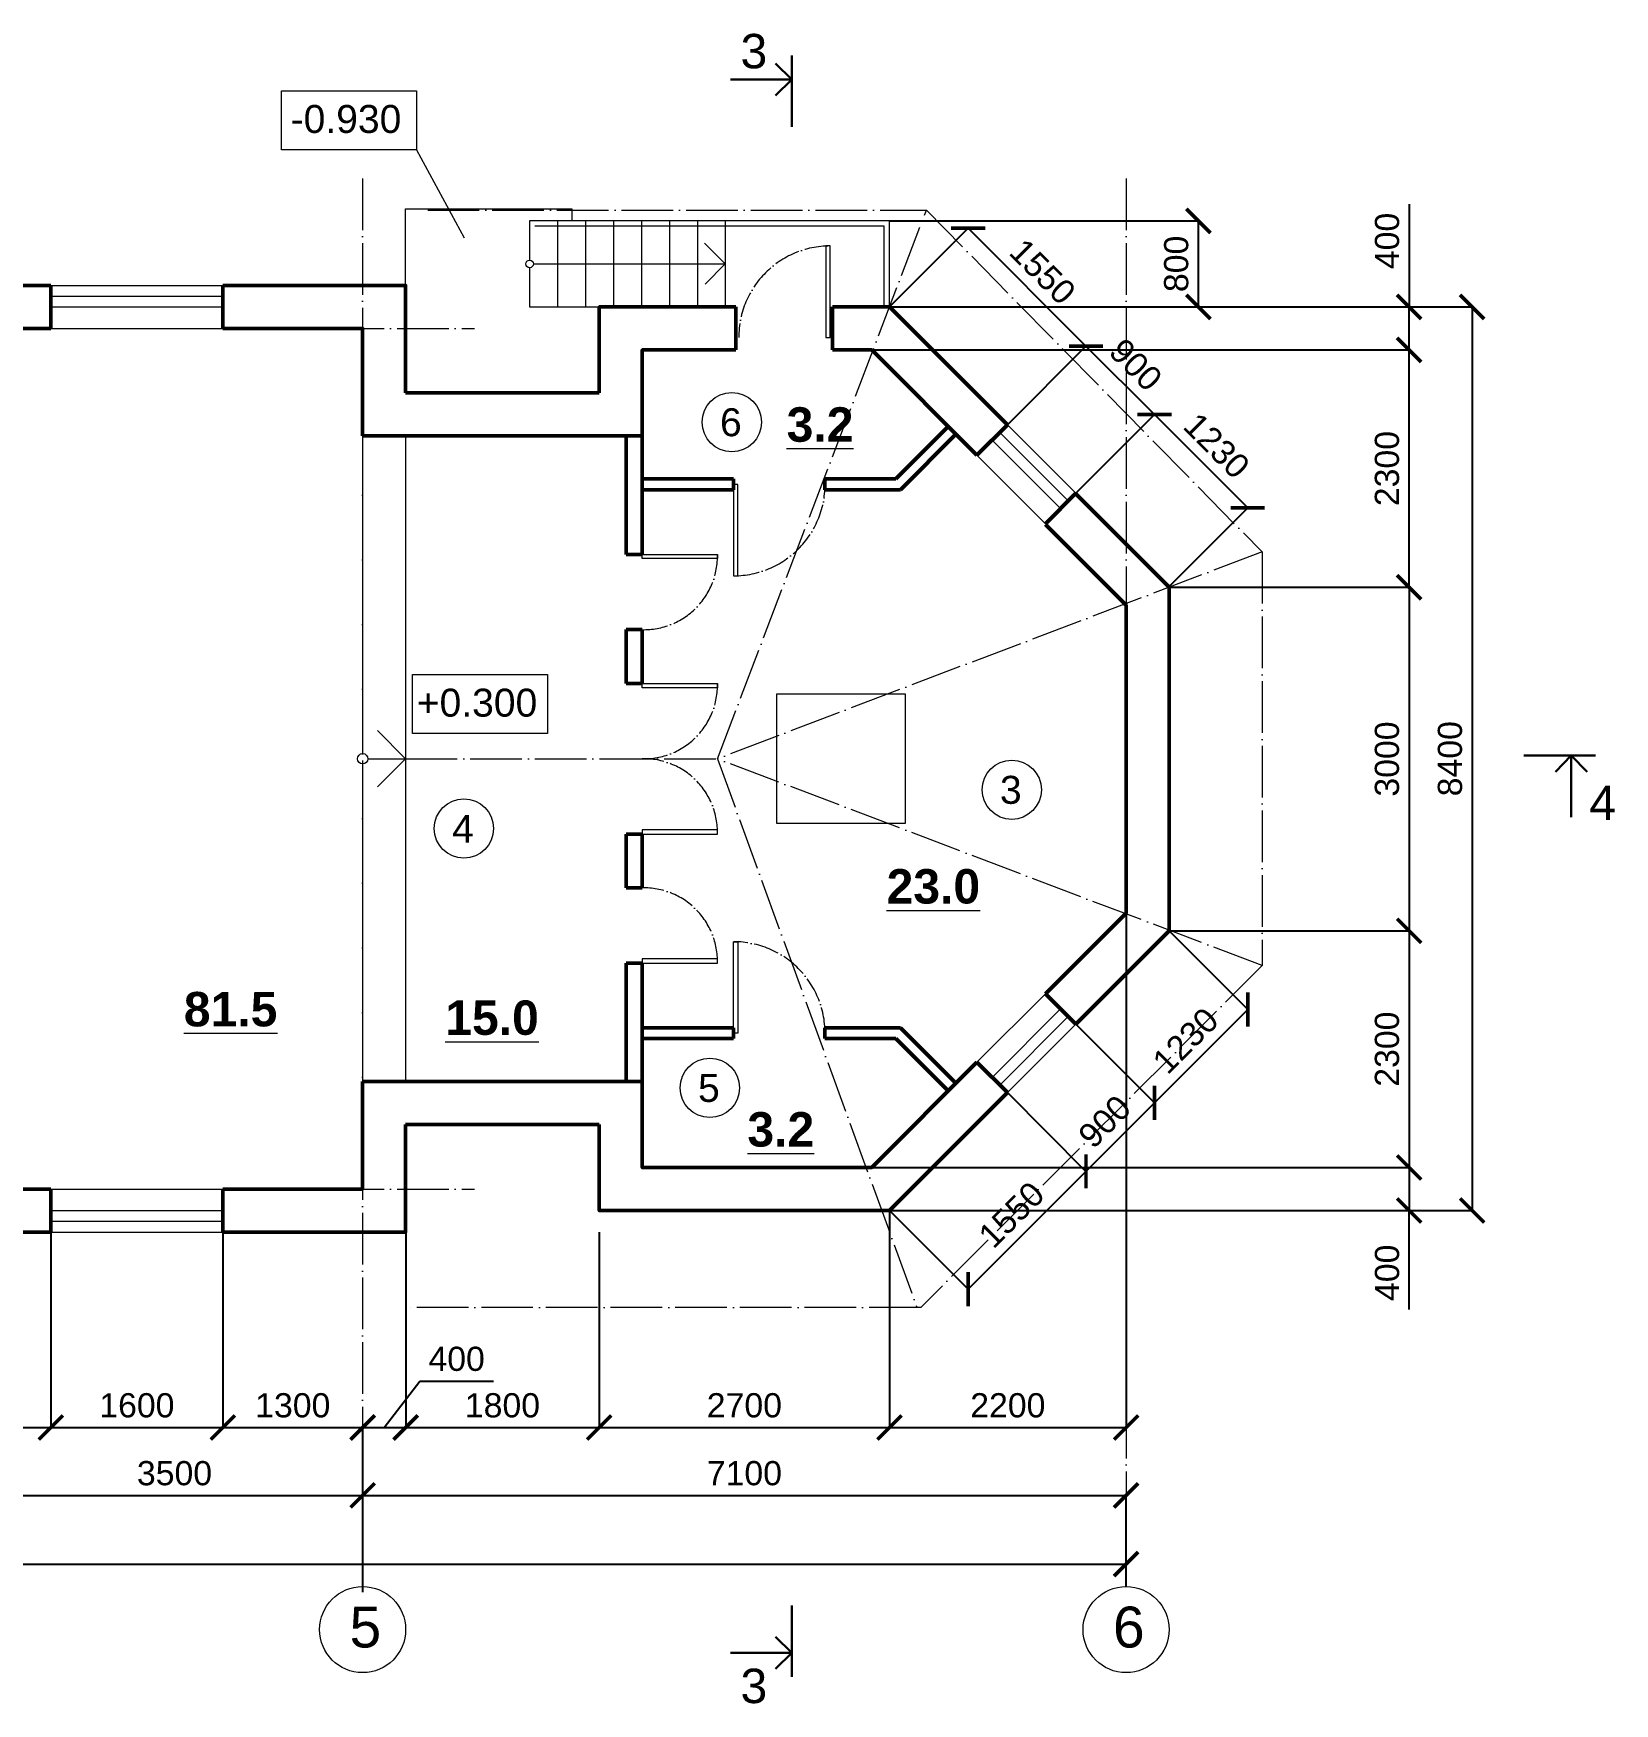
# Model space of a CAD drawing. Header units: millimetres. Extents: x 159 to 5807, y 71 to 6378.
# Drawn here: x 2082 to 3553, y 71 to 1624 of the extents above; entities that cross this region are included whole.
import ezdxf

# ---------------------------------------------------------------- set-up
doc = ezdxf.new("R2010")
doc.units = ezdxf.units.MM
doc.linetypes.add('ACAD_ISO04W100', pattern=[30, 24, -3, 0, -3])
for name, color, linetype, lineweight in [('dim', 4, 'Continuous', 13), ('floor', 167, 'Continuous', 13), ('wall', 5, 'Continuous', 50), ('windows', 132, 'Continuous', 13)]:
    doc.layers.add(name, color=color, linetype=linetype, lineweight=lineweight)
doc.styles.add('dim_st2', font='arial.ttf')
doc.dimstyles.new('dims_100', dxfattribs={"dimscale": 9, "dimtxt": 2.5, "dimasz": 2.5, "dimexe": 0, "dimexo": 0, "dimgap": 1, "dimtad": 1, "dimlfac": 10, "dimrnd": 5, "dimtxsty": 'dim_st2', "dimblk": '1q', "dimcen": 2.5, "dimadec": 0, "dimazin": 0, "dimtfac": 1, "dimtmove": 1, "dimatfit": 2, "dimldrblk": '1q', "dimfxl": 1, "dimarcsym": 0})

# ---------------------------------------------------------------- blocks, each defined once
blk = doc.blocks.new('1q')
at = {"color": 0, "linetype": 'ByBlock', "const_width": 0.15}
blk.add_lwpolyline([(-0.5, -0.5), (0.5, 0.5)], dxfattribs=at)
blk = doc.blocks.new('*D64')
at = {"layer": 'Defpoints', "color": 0, "transparency": 16777216}
for p in [(1748.2, 509.7), (2098.2, 509.7), (2098.2, 328)]:
    blk.add_point(p, dxfattribs=at)
at = {"layer": 'dim', "color": 0, "lineweight": -2, "transparency": 16777216}
for p, q in [((1748.2, 509.7), (1748.2, 328)), ((2098.2, 509.7), (2098.2, 328)), ((1748.2, 328), (2098.2, 328))]:
    blk.add_line(p, q, dxfattribs=at)
at = {"layer": 'dim', "color": 0, "lineweight": -2, "transparency": 16777216, "xscale": 22.5, "yscale": 22.5, "zscale": 22.5, "rotation": 180}
blk.add_blockref('1q', (1748.2, 328), dxfattribs=at)
at = {"layer": 'dim', "color": 0, "lineweight": -2, "transparency": 16777216, "xscale": 22.5, "yscale": 22.5, "zscale": 22.5}
blk.add_blockref('1q', (2098.2, 328), dxfattribs=at)
at = {"layer": 'dim', "color": 0, "transparency": 16777216, "insert": (1923.2, 348.5), "char_height": 22.5, "attachment_point": 5, "style": 'dim_st2'}
blk.add_mtext('3500', dxfattribs=at)
blk = doc.blocks.new('*D65')
at = {"layer": 'Defpoints', "color": 0, "transparency": 16777216}
for p in [(2098.2, 509.7), (2258.2, 509.7), (2258.2, 328)]:
    blk.add_point(p, dxfattribs=at)
at = {"layer": 'dim', "color": 0, "lineweight": -2, "transparency": 16777216}
for p, q in [((2098.2, 509.7), (2098.2, 328)), ((2258.2, 509.7), (2258.2, 328)), ((2098.2, 328), (2258.2, 328))]:
    blk.add_line(p, q, dxfattribs=at)
at = {"layer": 'dim', "color": 0, "lineweight": -2, "transparency": 16777216, "xscale": 22.5, "yscale": 22.5, "zscale": 22.5, "rotation": 180}
blk.add_blockref('1q', (2098.2, 328), dxfattribs=at)
at = {"layer": 'dim', "color": 0, "lineweight": -2, "transparency": 16777216, "xscale": 22.5, "yscale": 22.5, "zscale": 22.5}
blk.add_blockref('1q', (2258.2, 328), dxfattribs=at)
at = {"layer": 'dim', "color": 0, "transparency": 16777216, "insert": (2178.2, 348.5), "char_height": 22.5, "attachment_point": 5, "style": 'dim_st2'}
blk.add_mtext('1600', dxfattribs=at)
blk = doc.blocks.new('*D66')
at = {"layer": 'Defpoints', "color": 0, "transparency": 16777216}
for p in [(2258.2, 509.7), (2388.2, 328), (2388.2, 174.8)]:
    blk.add_point(p, dxfattribs=at)
at = {"layer": 'dim', "color": 0, "lineweight": -2, "transparency": 16777216}
for p, q in [((2258.2, 509.7), (2258.2, 328)), ((2258.2, 328), (2388.2, 328)), ((2388.2, 174.8), (2388.2, 328))]:
    blk.add_line(p, q, dxfattribs=at)
at = {"layer": 'dim', "color": 0, "lineweight": -2, "transparency": 16777216, "xscale": 22.5, "yscale": 22.5, "zscale": 22.5, "rotation": 180}
blk.add_blockref('1q', (2258.2, 328), dxfattribs=at)
at = {"layer": 'dim', "color": 0, "lineweight": -2, "transparency": 16777216, "xscale": 22.5, "yscale": 22.5, "zscale": 22.5}
blk.add_blockref('1q', (2388.2, 328), dxfattribs=at)
at = {"layer": 'dim', "color": 0, "transparency": 16777216, "insert": (2323.2, 348.5), "char_height": 22.5, "attachment_point": 5, "style": 'dim_st2'}
blk.add_mtext('1300', dxfattribs=at)
blk = doc.blocks.new('*D75')
at = {"layer": 'Defpoints', "color": 0, "transparency": 16777216}
for p in [(2428.2, 509.7), (2428.2, 328), (2388.2, 174.8)]:
    blk.add_point(p, dxfattribs=at)
at = {"layer": 'dim', "color": 0, "lineweight": -2, "transparency": 16777216}
for p, q in [((2428.2, 509.7), (2428.2, 328)), ((2408.2, 328), (2441.3, 371.2)), ((2441.3, 371.2), (2509.9, 371.2)), ((2388.2, 174.8), (2388.2, 328)), ((2388.2, 328), (2428.2, 328))]:
    blk.add_line(p, q, dxfattribs=at)
at = {"layer": 'dim', "color": 0, "lineweight": -2, "transparency": 16777216, "xscale": 22.5, "yscale": 22.5, "zscale": 22.5, "rotation": 180}
blk.add_blockref('1q', (2388.2, 328), dxfattribs=at)
at = {"layer": 'dim', "color": 0, "lineweight": -2, "transparency": 16777216, "xscale": 22.5, "yscale": 22.5, "zscale": 22.5}
blk.add_blockref('1q', (2428.2, 328), dxfattribs=at)
at = {"layer": 'dim', "color": 0, "transparency": 16777216, "insert": (2475.6, 391.7), "char_height": 22.5, "attachment_point": 5, "style": 'dim_st2'}
blk.add_mtext('400', dxfattribs=at)
blk = doc.blocks.new('*D76')
at = {"layer": 'Defpoints', "color": 0, "transparency": 16777216}
for p in [(2428.2, 509.7), (2608.2, 509.7), (2608.2, 328)]:
    blk.add_point(p, dxfattribs=at)
at = {"layer": 'dim', "color": 0, "lineweight": -2, "transparency": 16777216}
for p, q in [((2428.2, 509.7), (2428.2, 328)), ((2608.2, 509.7), (2608.2, 328)), ((2428.2, 328), (2608.2, 328))]:
    blk.add_line(p, q, dxfattribs=at)
at = {"layer": 'dim', "color": 0, "lineweight": -2, "transparency": 16777216, "xscale": 22.5, "yscale": 22.5, "zscale": 22.5, "rotation": 180}
blk.add_blockref('1q', (2428.2, 328), dxfattribs=at)
at = {"layer": 'dim', "color": 0, "lineweight": -2, "transparency": 16777216, "xscale": 22.5, "yscale": 22.5, "zscale": 22.5}
blk.add_blockref('1q', (2608.2, 328), dxfattribs=at)
at = {"layer": 'dim', "color": 0, "transparency": 16777216, "insert": (2518.2, 348.5), "char_height": 22.5, "attachment_point": 5, "style": 'dim_st2'}
blk.add_mtext('1800', dxfattribs=at)
blk = doc.blocks.new('*D48')
at = {"layer": 'Defpoints', "color": 0, "transparency": 16777216}
for p in [(2608.2, 509.7), (2878.2, 509.7), (2878.2, 328)]:
    blk.add_point(p, dxfattribs=at)
at = {"layer": 'dim', "color": 0, "lineweight": -2, "transparency": 16777216}
for p, q in [((2608.2, 509.7), (2608.2, 328)), ((2878.2, 509.7), (2878.2, 328)), ((2608.2, 328), (2878.2, 328))]:
    blk.add_line(p, q, dxfattribs=at)
at = {"layer": 'dim', "color": 0, "lineweight": -2, "transparency": 16777216, "xscale": 22.5, "yscale": 22.5, "zscale": 22.5, "rotation": 180}
blk.add_blockref('1q', (2608.2, 328), dxfattribs=at)
at = {"layer": 'dim', "color": 0, "lineweight": -2, "transparency": 16777216, "xscale": 22.5, "yscale": 22.5, "zscale": 22.5}
blk.add_blockref('1q', (2878.2, 328), dxfattribs=at)
at = {"layer": 'dim', "color": 0, "transparency": 16777216, "insert": (2743.2, 348.5), "char_height": 22.5, "attachment_point": 5, "style": 'dim_st2'}
blk.add_mtext('2700', dxfattribs=at)
blk = doc.blocks.new('*D49')
at = {"layer": 'Defpoints', "color": 0, "transparency": 16777216}
for p in [(3098.2, 829.7), (2878.2, 529.7), (3098.2, 328)]:
    blk.add_point(p, dxfattribs=at)
at = {"layer": 'dim', "color": 0, "lineweight": -2, "transparency": 16777216}
for p, q in [((3098.2, 829.7), (3098.2, 328)), ((2878.2, 529.7), (2878.2, 328)), ((2878.2, 328), (3098.2, 328))]:
    blk.add_line(p, q, dxfattribs=at)
at = {"layer": 'dim', "color": 0, "lineweight": -2, "transparency": 16777216, "xscale": 22.5, "yscale": 22.5, "zscale": 22.5, "rotation": 180}
blk.add_blockref('1q', (2878.2, 328), dxfattribs=at)
at = {"layer": 'dim', "color": 0, "lineweight": -2, "transparency": 16777216, "xscale": 22.5, "yscale": 22.5, "zscale": 22.5}
blk.add_blockref('1q', (3098.2, 328), dxfattribs=at)
at = {"layer": 'dim', "color": 0, "transparency": 16777216, "insert": (2988.2, 348.5), "char_height": 22.5, "attachment_point": 5, "style": 'dim_st2'}
blk.add_mtext('2200', dxfattribs=at)
blk = doc.blocks.new('*D50')
at = {"layer": 'Defpoints', "color": 0, "transparency": 16777216}
for p in [(2861.6, 1329.7), (3361.4, 1329.7), (3138.2, 1109.1)]:
    blk.add_point(p, dxfattribs=at)
at = {"layer": 'dim', "color": 0, "lineweight": -2, "transparency": 16777216}
for p, q in [((2861.6, 1329.7), (3361.4, 1329.7)), ((3361.4, 1109.1), (3361.4, 1329.7)), ((3138.2, 1109.1), (3361.4, 1109.1))]:
    blk.add_line(p, q, dxfattribs=at)
at = {"layer": 'dim', "color": 0, "lineweight": -2, "transparency": 16777216, "xscale": 22.5, "yscale": 22.5, "zscale": 22.5}
for p, rotation in [((3361.4, 1329.7), 90), ((3361.4, 1109.1), 270)]:
    blk.add_blockref('1q', p, dxfattribs=dict(at, rotation=rotation))
at = {"layer": 'dim', "color": 0, "transparency": 16777216, "insert": (3340.9, 1219.4), "char_height": 22.5, "attachment_point": 5, "rotation": 90, "style": 'dim_st2'}
blk.add_mtext('2300', dxfattribs=at)
blk = doc.blocks.new('*D51')
at = {"layer": 'Defpoints', "color": 0, "transparency": 16777216}
for p in [(3098.2, 1369.7), (2878.2, 529.7), (3420, 529.7)]:
    blk.add_point(p, dxfattribs=at)
at = {"layer": 'dim', "color": 0, "lineweight": -2, "transparency": 16777216}
for p, q in [((3098.2, 1369.7), (3420, 1369.7)), ((3420, 1369.7), (3420, 529.7)), ((2878.2, 529.7), (3420, 529.7))]:
    blk.add_line(p, q, dxfattribs=at)
at = {"layer": 'dim', "color": 0, "lineweight": -2, "transparency": 16777216, "xscale": 22.5, "yscale": 22.5, "zscale": 22.5}
for p, rotation in [((3420, 1369.7), 90), ((3420, 529.7), 270)]:
    blk.add_blockref('1q', p, dxfattribs=dict(at, rotation=rotation))
at = {"layer": 'dim', "color": 0, "transparency": 16777216, "insert": (3399.5, 949.7), "char_height": 22.5, "attachment_point": 5, "rotation": 90, "style": 'dim_st2'}
blk.add_mtext('8400', dxfattribs=at)
blk = doc.blocks.new('*D81')
at = {"layer": 'Defpoints', "color": 0, "transparency": 16777216}
for p in [(3098.2, 201.1), (808.2, 180.1), (3098.2, 180.1)]:
    blk.add_point(p, dxfattribs=at)
at = {"layer": 'dim', "color": 0, "lineweight": -2, "transparency": 16777216}
for p, q in [((808.2, 180.1), (808.2, 201.1)), ((808.2, 201.1), (3098.2, 201.1)), ((3098.2, 180.1), (3098.2, 201.1))]:
    blk.add_line(p, q, dxfattribs=at)
at = {"layer": 'dim', "color": 0, "lineweight": -2, "transparency": 16777216, "xscale": 22.5, "yscale": 22.5, "zscale": 22.5, "rotation": 180}
blk.add_blockref('1q', (808.2, 201.1), dxfattribs=at)
at = {"layer": 'dim', "color": 0, "lineweight": -2, "transparency": 16777216, "xscale": 22.5, "yscale": 22.5, "zscale": 22.5}
blk.add_blockref('1q', (3098.2, 201.1), dxfattribs=at)
at = {"layer": 'dim', "color": 0, "transparency": 16777216, "insert": (1953.2, 221.6), "char_height": 22.5, "attachment_point": 5, "style": 'dim_st2'}
blk.add_mtext('22900', dxfattribs=at)
blk = doc.blocks.new('*D56')
at = {"layer": 'Defpoints', "color": 0, "transparency": 16777216}
for p in [(2388.2, 264.9), (2038.2, 201.1), (2388.2, 201.1)]:
    blk.add_point(p, dxfattribs=at)
at = {"layer": 'dim', "color": 0, "lineweight": -2, "transparency": 16777216}
for p, q in [((2038.2, 201.1), (2038.2, 264.9)), ((2038.2, 264.9), (2388.2, 264.9)), ((2388.2, 201.1), (2388.2, 264.9))]:
    blk.add_line(p, q, dxfattribs=at)
at = {"layer": 'dim', "color": 0, "lineweight": -2, "transparency": 16777216, "xscale": 22.5, "yscale": 22.5, "zscale": 22.5, "rotation": 180}
blk.add_blockref('1q', (2038.2, 264.9), dxfattribs=at)
at = {"layer": 'dim', "color": 0, "lineweight": -2, "transparency": 16777216, "xscale": 22.5, "yscale": 22.5, "zscale": 22.5}
blk.add_blockref('1q', (2388.2, 264.9), dxfattribs=at)
at = {"layer": 'dim', "color": 0, "transparency": 16777216, "insert": (2213.2, 285.4), "char_height": 22.5, "attachment_point": 5, "style": 'dim_st2'}
blk.add_mtext('3500', dxfattribs=at)
blk = doc.blocks.new('*D57')
at = {"layer": 'Defpoints', "color": 0, "transparency": 16777216}
for p in [(3098.2, 264.9), (2388.2, 201.1), (3098.2, 180.1)]:
    blk.add_point(p, dxfattribs=at)
at = {"layer": 'dim', "color": 0, "lineweight": -2, "transparency": 16777216}
for p, q in [((2388.2, 201.1), (2388.2, 264.9)), ((2388.2, 264.9), (3098.2, 264.9)), ((3098.2, 180.1), (3098.2, 264.9))]:
    blk.add_line(p, q, dxfattribs=at)
at = {"layer": 'dim', "color": 0, "lineweight": -2, "transparency": 16777216, "xscale": 22.5, "yscale": 22.5, "zscale": 22.5, "rotation": 180}
blk.add_blockref('1q', (2388.2, 264.9), dxfattribs=at)
at = {"layer": 'dim', "color": 0, "lineweight": -2, "transparency": 16777216, "xscale": 22.5, "yscale": 22.5, "zscale": 22.5}
blk.add_blockref('1q', (3098.2, 264.9), dxfattribs=at)
at = {"layer": 'dim', "color": 0, "transparency": 16777216, "insert": (2743.2, 285.4), "char_height": 22.5, "attachment_point": 5, "style": 'dim_st2'}
blk.add_mtext('7100', dxfattribs=at)
blk = doc.blocks.new('*D69')
at = {"layer": 'Defpoints', "color": 0, "transparency": 16777216}
for p in [(3138.2, 1109.1), (3138.2, 789.7), (3361.4, 789.7)]:
    blk.add_point(p, dxfattribs=at)
at = {"layer": 'dim', "color": 0, "lineweight": -2, "transparency": 16777216}
for p, q in [((3138.2, 1109.1), (3361.4, 1109.1)), ((3361.4, 1109.1), (3361.4, 789.7)), ((3138.2, 789.7), (3361.4, 789.7))]:
    blk.add_line(p, q, dxfattribs=at)
at = {"layer": 'dim', "color": 0, "lineweight": -2, "transparency": 16777216, "xscale": 22.5, "yscale": 22.5, "zscale": 22.5}
for p, rotation in [((3361.4, 1109.1), 90), ((3361.4, 789.7), 270)]:
    blk.add_blockref('1q', p, dxfattribs=dict(at, rotation=rotation))
at = {"layer": 'dim', "color": 0, "transparency": 16777216, "insert": (3340.9, 949.4), "char_height": 22.5, "attachment_point": 5, "rotation": 90, "style": 'dim_st2'}
blk.add_mtext('3000', dxfattribs=at)
blk = doc.blocks.new('*D70')
at = {"layer": 'Defpoints', "color": 0, "transparency": 16777216}
for p in [(3138.2, 789.7), (2861.6, 569.7), (3361.4, 569.7)]:
    blk.add_point(p, dxfattribs=at)
at = {"layer": 'dim', "color": 0, "lineweight": -2, "transparency": 16777216}
for p, q in [((3138.2, 789.7), (3361.4, 789.7)), ((3361.4, 789.7), (3361.4, 569.7)), ((2861.6, 569.7), (3361.4, 569.7))]:
    blk.add_line(p, q, dxfattribs=at)
at = {"layer": 'dim', "color": 0, "lineweight": -2, "transparency": 16777216, "xscale": 22.5, "yscale": 22.5, "zscale": 22.5}
for p, rotation in [((3361.4, 789.7), 90), ((3361.4, 569.7), 270)]:
    blk.add_blockref('1q', p, dxfattribs=dict(at, rotation=rotation))
at = {"layer": 'dim', "color": 0, "transparency": 16777216, "insert": (3340.9, 679.7), "char_height": 22.5, "attachment_point": 5, "rotation": 90, "style": 'dim_st2'}
blk.add_mtext('2300', dxfattribs=at)
blk = doc.blocks.new('*D71')
at = {"layer": 'Defpoints', "color": 0, "transparency": 16777216}
for p in [(2987.8, 639.3), (3060.9, 566.1), (2878.2, 529.7)]:
    blk.add_point(p, dxfattribs=at)
at = {"layer": 'dim', "color": 0, "lineweight": -2, "transparency": 16777216}
for p, q in [((2987.8, 639.3), (3060.9, 566.1)), ((2951.3, 456.5), (3060.9, 566.1)), ((2878.2, 529.7), (2951.3, 456.5))]:
    blk.add_line(p, q, dxfattribs=at)
at = {"layer": 'dim', "color": 0, "lineweight": -2, "transparency": 16777216, "xscale": 22.5, "yscale": 22.5, "zscale": 22.5}
for p, rotation in [((3060.9, 566.1), 44.99999999998099), ((2951.3, 456.5), 224.999999999981)]:
    blk.add_blockref('1q', p, dxfattribs=dict(at, rotation=rotation))
at = {"layer": 'dim', "color": 0, "transparency": 16777216, "insert": (2991.6, 525.8), "char_height": 22.5, "attachment_point": 5, "rotation": 45, "style": 'dim_st2'}
blk.add_mtext('1550', dxfattribs=at)
blk = doc.blocks.new('*D72')
at = {"layer": 'Defpoints', "color": 0, "transparency": 16777216}
for p in [(3051.4, 702.9), (2987.8, 639.3), (3124.6, 629.8)]:
    blk.add_point(p, dxfattribs=at)
at = {"layer": 'dim', "color": 0, "lineweight": -2, "transparency": 16777216}
for p, q in [((3051.4, 702.9), (3124.6, 629.8)), ((2987.8, 639.3), (3060.9, 566.1)), ((3060.9, 566.1), (3124.6, 629.8))]:
    blk.add_line(p, q, dxfattribs=at)
at = {"layer": 'dim', "color": 0, "lineweight": -2, "transparency": 16777216, "xscale": 22.5, "yscale": 22.5, "zscale": 22.5}
for p, rotation in [((3124.6, 629.8), 44.99999999970492), ((3060.9, 566.1), 224.9999999997049)]:
    blk.add_blockref('1q', p, dxfattribs=dict(at, rotation=rotation))
at = {"layer": 'dim', "color": 0, "transparency": 16777216, "insert": (3078.3, 612.4), "char_height": 22.5, "attachment_point": 5, "rotation": 45, "style": 'dim_st2'}
blk.add_mtext('900', dxfattribs=at)
blk = doc.blocks.new('*D73')
at = {"layer": 'Defpoints', "color": 0, "transparency": 16777216}
for p in [(3138.2, 789.7), (3211.3, 716.5), (3051.4, 702.9)]:
    blk.add_point(p, dxfattribs=at)
at = {"layer": 'dim', "color": 0, "lineweight": -2, "transparency": 16777216}
for p, q in [((3138.2, 789.7), (3211.3, 716.5)), ((3124.6, 629.8), (3211.3, 716.5)), ((3051.4, 702.9), (3124.6, 629.8))]:
    blk.add_line(p, q, dxfattribs=at)
at = {"layer": 'dim', "color": 0, "lineweight": -2, "transparency": 16777216, "xscale": 22.5, "yscale": 22.5, "zscale": 22.5}
for p, rotation in [((3211.3, 716.5), 44.99999999970492), ((3124.6, 629.8), 224.9999999997049)]:
    blk.add_blockref('1q', p, dxfattribs=dict(at, rotation=rotation))
at = {"layer": 'dim', "color": 0, "transparency": 16777216, "insert": (3153.5, 687.6), "char_height": 22.5, "attachment_point": 5, "rotation": 45, "style": 'dim_st2'}
blk.add_mtext('1230', dxfattribs=at)
blk = doc.blocks.new('*D45')
at = {"layer": 'Defpoints', "color": 0, "transparency": 16777216}
for p in [(2878.2, 1369.7), (3060.9, 1333.2), (2987.8, 1260.1)]:
    blk.add_point(p, dxfattribs=at)
at = {"layer": 'dim', "color": 0, "lineweight": -2, "transparency": 16777216}
for p, q in [((2878.2, 1369.7), (2951.3, 1442.8)), ((2951.3, 1442.8), (3060.9, 1333.2)), ((2987.8, 1260.1), (3060.9, 1333.2))]:
    blk.add_line(p, q, dxfattribs=at)
at = {"layer": 'dim', "color": 0, "lineweight": -2, "transparency": 16777216, "xscale": 22.5, "yscale": 22.5, "zscale": 22.5}
for p, rotation in [((2951.3, 1442.8), 135.0000000000114), ((3060.9, 1333.2), 315.0000000000114)]:
    blk.add_blockref('1q', p, dxfattribs=dict(at, rotation=rotation))
at = {"layer": 'dim', "color": 0, "transparency": 16777216, "insert": (3020.6, 1402.5), "char_height": 22.5, "attachment_point": 5, "rotation": 315, "style": 'dim_st2'}
blk.add_mtext('1550', dxfattribs=at)
blk = doc.blocks.new('*D46')
at = {"layer": 'Defpoints', "color": 0, "transparency": 16777216}
for p in [(2987.8, 1260.1), (3124.6, 1269.6), (3051.4, 1196.4)]:
    blk.add_point(p, dxfattribs=at)
at = {"layer": 'dim', "color": 0, "lineweight": -2, "transparency": 16777216}
for p, q in [((2987.8, 1260.1), (3060.9, 1333.2)), ((3060.9, 1333.2), (3124.6, 1269.6)), ((3051.4, 1196.4), (3124.6, 1269.6))]:
    blk.add_line(p, q, dxfattribs=at)
at = {"layer": 'dim', "color": 0, "lineweight": -2, "transparency": 16777216, "xscale": 22.5, "yscale": 22.5, "zscale": 22.5}
for p, rotation in [((3060.9, 1333.2), 135.0000000000003), ((3124.6, 1269.6), 315.0000000000003)]:
    blk.add_blockref('1q', p, dxfattribs=dict(at, rotation=rotation))
at = {"layer": 'dim', "color": 0, "transparency": 16777216, "insert": (3107.2, 1315.9), "char_height": 22.5, "attachment_point": 5, "rotation": 315, "style": 'dim_st2'}
blk.add_mtext('900', dxfattribs=at)
blk = doc.blocks.new('*D47')
at = {"layer": 'Defpoints', "color": 0, "transparency": 16777216}
for p in [(3051.4, 1196.4), (3211.3, 1182.8), (3138.2, 1109.7)]:
    blk.add_point(p, dxfattribs=at)
at = {"layer": 'dim', "color": 0, "lineweight": -2, "transparency": 16777216}
for p, q in [((3051.4, 1196.4), (3124.6, 1269.6)), ((3124.6, 1269.6), (3211.3, 1182.8)), ((3138.2, 1109.7), (3211.3, 1182.8))]:
    blk.add_line(p, q, dxfattribs=at)
at = {"layer": 'dim', "color": 0, "lineweight": -2, "transparency": 16777216, "xscale": 22.5, "yscale": 22.5, "zscale": 22.5}
for p, rotation in [((3124.6, 1269.6), 135.0000000000003), ((3211.3, 1182.8), 315.0000000000003)]:
    blk.add_blockref('1q', p, dxfattribs=dict(at, rotation=rotation))
at = {"layer": 'dim', "color": 0, "transparency": 16777216, "insert": (3182.4, 1240.7), "char_height": 22.5, "attachment_point": 5, "rotation": 315, "style": 'dim_st2'}
blk.add_mtext('1230', dxfattribs=at)
blk = doc.blocks.new('*D74')
at = {"layer": 'Defpoints', "color": 0, "transparency": 16777216}
for p in [(2878.2, 1449.7), (3165.4, 1449.7), (2851.7, 1369.7)]:
    blk.add_point(p, dxfattribs=at)
at = {"layer": 'dim', "color": 0, "lineweight": -2, "transparency": 16777216}
for p, q in [((2878.2, 1449.7), (3165.4, 1449.7)), ((3165.4, 1369.7), (3165.4, 1449.7)), ((2851.7, 1369.7), (3165.4, 1369.7))]:
    blk.add_line(p, q, dxfattribs=at)
at = {"layer": 'dim', "color": 0, "lineweight": -2, "transparency": 16777216, "xscale": 22.5, "yscale": 22.5, "zscale": 22.5}
for p, rotation in [((3165.4, 1449.7), 90), ((3165.4, 1369.7), 270)]:
    blk.add_blockref('1q', p, dxfattribs=dict(at, rotation=rotation))
at = {"layer": 'dim', "color": 0, "transparency": 16777216, "insert": (3144.9, 1409.7), "char_height": 22.5, "attachment_point": 5, "rotation": 90, "style": 'dim_st2'}
blk.add_mtext('800', dxfattribs=at)
blk = doc.blocks.new('*D52')
at = {"layer": 'Defpoints', "color": 0, "transparency": 16777216}
for p in [(3098.2, 569.7), (3098.2, 529.7), (3361.4, 529.7)]:
    blk.add_point(p, dxfattribs=at)
at = {"layer": 'dim', "color": 0, "lineweight": -2, "transparency": 16777216}
for p, q in [((3098.2, 569.7), (3361.4, 569.7)), ((3361.4, 569.7), (3361.4, 529.7)), ((3098.2, 529.7), (3361.4, 529.7)), ((3361.4, 437.6), (3361.4, 529.7))]:
    blk.add_line(p, q, dxfattribs=at)
at = {"layer": 'dim', "color": 0, "lineweight": -2, "transparency": 16777216, "xscale": 22.5, "yscale": 22.5, "zscale": 22.5}
for p, rotation in [((3361.4, 569.7), 90), ((3361.4, 529.7), 270)]:
    blk.add_blockref('1q', p, dxfattribs=dict(at, rotation=rotation))
at = {"layer": 'dim', "color": 0, "transparency": 16777216, "insert": (3341, 471.8), "char_height": 22.5, "attachment_point": 5, "rotation": 90, "style": 'dim_st2'}
blk.add_mtext('400', dxfattribs=at)
blk = doc.blocks.new('*D53')
at = {"layer": 'Defpoints', "color": 0, "transparency": 16777216}
for p in [(3098.2, 1369.7), (3361.4, 1369.7), (3098.2, 1329.7)]:
    blk.add_point(p, dxfattribs=at)
at = {"layer": 'dim', "color": 0, "lineweight": -2, "transparency": 16777216}
for p, q in [((3361.4, 1465.3), (3361.4, 1369.7)), ((3098.2, 1369.7), (3361.4, 1369.7)), ((3361.4, 1329.7), (3361.4, 1369.7)), ((3098.2, 1329.7), (3361.4, 1329.7))]:
    blk.add_line(p, q, dxfattribs=at)
at = {"layer": 'dim', "color": 0, "lineweight": -2, "transparency": 16777216, "xscale": 22.5, "yscale": 22.5, "zscale": 22.5}
for p, rotation in [((3361.4, 1369.7), 90), ((3361.4, 1329.7), 270)]:
    blk.add_blockref('1q', p, dxfattribs=dict(at, rotation=rotation))
at = {"layer": 'dim', "color": 0, "transparency": 16777216, "insert": (3341, 1431), "char_height": 22.5, "attachment_point": 5, "rotation": 90, "style": 'dim_st2'}
blk.add_mtext('400', dxfattribs=at)

msp = doc.modelspace()

# ---------------------------------------------------------------- linework, layer by layer
at = {"layer": 'dim', "lineweight": 30}
for p, q in [((2787.2069, 1536.9749), (2787.2069, 1603.533)), ((2787.2069, 1581.0211), (2772.1601, 1595.8399)), ((2787.2069, 1581.0211), (2730.1464, 1581.0211)), ((2787.2069, 1581.0211), (2772.1601, 1566.2023)), ((3468.182, 952.5742), (3534.7401, 952.5742)), ((3512.2282, 952.5742), (3497.4094, 937.5274)), ((3512.2282, 952.5742), (3512.2282, 895.5137)), ((3512.2282, 952.5742), (3527.047, 937.5274)), ((2787.2069, 162.6602), (2787.2069, 96.1021)), ((2787.2069, 118.614), (2772.1601, 133.4328)), ((2787.2069, 118.614), (2730.1464, 118.614)), ((2787.2069, 118.614), (2772.1601, 103.7952))]:
    msp.add_line(p, q, dxfattribs=at)
at = {"layer": 'dim'}
msp.add_line((2438.3894, 1515.6126), (2482.5935, 1434.0024), dxfattribs=at)
at = {"layer": 'dim', "linetype": 'ACAD_ISO04W100', "ltscale": 2}
for p, q in [((2388.1861, 1489.0536), (2388.1861, 180.1339)), ((3098.1861, 1489.0536), (3098.1861, 180.1339)), ((2718.1593, 949.6729), (2912.4775, 1459.6729)), ((256.6383, 1349.6729), (2492.2738, 1349.6729)), ((3224.6434, 1141.9157), (2718.1593, 949.6729)), ((2428.1861, 949.6729), (2718.1593, 949.6729)), ((2718.1593, 949.6729), (2903.6449, 439.6729)), ((3224.6434, 757.4301), (2718.1593, 949.6729)), ((256.6383, 549.6729), (2492.2738, 549.6729))]:
    msp.add_line(p, q, dxfattribs=at)
at = {"layer": 'dim'}
for points in [[(2312.5942, 1570.4911), (2438.3894, 1570.4911), (2438.3894, 1515.6126), (2312.5942, 1515.6126)], [(2434.4422, 1027.8892), (2560.2373, 1027.8892), (2560.2373, 973.0107), (2434.4422, 973.0107)]]:
    msp.add_lwpolyline(points, close=True, dxfattribs=at)
at = {"layer": 'dim', "linetype": 'ACAD_ISO04W100', "ltscale": 2}
msp.add_lwpolyline([(2448.6796, 1459.6729), (2912.4775, 1459.6729), (3224.6434, 1141.9157), (3224.6434, 757.4301), (2907.181, 439.6729), (2428.1861, 439.6729)], dxfattribs=at)
at = {"layer": 'dim'}
for centre in [(2731.4924, 1262.5911), (2991.8316, 920.8801), (2482.3395, 884.8162), (2711.0645, 643.7635)]:
    msp.add_circle(centre, 27.5403, dxfattribs=at)
at = {"layer": 'dim', "color": 18, "true_color": 0x000000}
for centre in [(2388.1861, 140.1339), (3098.1861, 140.1339)]:
    msp.add_circle(centre, 40, dxfattribs=at)
at = {"layer": 'floor'}
for p, q in [((2569.4518, 1449.6729), (2569.4518, 1369.6729)), ((2595.4518, 1449.6729), (2595.4518, 1369.6729)), ((2621.4518, 1449.6729), (2621.4518, 1369.6729)), ((2647.4518, 1449.6729), (2647.4518, 1369.6729)), ((2673.4518, 1449.6729), (2673.4518, 1369.6729)), ((2699.4518, 1449.6729), (2699.4518, 1369.6729)), ((2725.4518, 1449.6729), (2725.4518, 1369.6729)), ((2725.4518, 1409.6729), (2706.1939, 1428.931)), ((2547.0338, 1409.6729), (2725.4518, 1409.6729)), ((2725.4518, 1409.6729), (2706.5908, 1390.8118)), ((2388.1861, 1249.7415), (2388.1861, 954.4769)), ((2428.1861, 1249.7415), (2428.1861, 649.6729)), ((2893.1861, 1009.6729), (2773.1861, 1009.6729)), ((2773.1861, 1009.6729), (2773.1861, 889.6729)), ((2893.1861, 889.6729), (2893.1861, 1009.6729)), ((2428.1861, 949.6729), (2401.9807, 975.8784)), ((2392.99, 949.6729), (2428.1861, 949.6729)), ((2428.1861, 949.6729), (2401.9807, 923.4674)), ((2388.1861, 944.8689), (2388.1861, 649.6729)), ((2773.1861, 889.6729), (2893.1861, 889.6729))]:
    msp.add_line(p, q, dxfattribs=at)
for points in [[(2428.1861, 1369.6729), (2428.1861, 1460.986), (2582.6353, 1460.986), (2582.6353, 1449.6729)], [(2878.1861, 1369.6729), (2878.1861, 1449.6729), (2543.4518, 1449.6729), (2543.4518, 1413.2549)], [(2873.1861, 1369.6729), (2873.1861, 1444.6729), (2548.4518, 1444.6729)], [(2543.4518, 1406.0909), (2543.4518, 1369.6729), (2608.1861, 1369.6729)]]:
    msp.add_lwpolyline(points, dxfattribs=at)
for centre, radius in [((2543.4518, 1409.6729), 3.582), ((2388.1861, 949.6729), 4.804)]:
    msp.add_circle(centre, radius, dxfattribs=at)
at = {"layer": 'wall'}
for p, q in [((2098.1861, 1349.6729), (2098.1861, 1389.6729)), ((2258.1861, 1349.6729), (2258.1861, 1389.6729)), ((2735.2791, 1329.6729), (2735.2791, 1369.6729)), ((2825.2791, 1329.6729), (2825.2791, 1369.6729)), ((2884.1175, 1209.7415), (2932.8333, 1258.4572)), ((2959.5033, 1231.7871), (2987.7876, 1260.0714)), ((2633.1861, 1249.7415), (2633.1861, 1139.6729)), ((2648.1861, 1249.7415), (2648.1861, 1139.6729)), ((2888.2597, 1199.7415), (2939.9043, 1251.3861)), ((2648.1861, 1209.7415), (2733.2229, 1209.7415)), ((2648.1861, 1199.7415), (2733.2229, 1199.7415)), ((2733.2229, 1199.7415), (2733.2229, 1209.7415)), ((2818.0757, 1209.7415), (2884.1175, 1209.7415)), ((2818.0757, 1199.7415), (2818.0757, 1209.7415)), ((2818.0757, 1199.7415), (2888.2597, 1199.7415)), ((3023.143, 1168.1475), (3051.4272, 1196.4317)), ((2633.1861, 1139.6729), (2648.1861, 1139.6729)), ((2633.1861, 1069.6729), (2633.1861, 1019.6729)), ((2633.1861, 1069.6729), (2648.1861, 1069.6729)), ((2648.1861, 1069.6729), (2648.1861, 1019.6729)), ((2633.1861, 1019.6729), (2648.1861, 1019.6729)), ((2633.1861, 879.6729), (2633.1861, 829.6729)), ((2633.1861, 879.6729), (2648.1861, 879.6729)), ((2648.1861, 879.6729), (2648.1861, 829.6729)), ((2633.1861, 829.6729), (2648.1861, 829.6729)), ((2633.1861, 759.6729), (2633.1861, 649.6729)), ((2633.1861, 759.6729), (2648.1861, 759.6729)), ((2648.1861, 759.6729), (2648.1861, 649.6729)), ((3023.143, 731.1983), (3051.4272, 702.9141)), ((2648.1861, 699.6044), (2733.2229, 699.6044)), ((2733.2229, 699.6044), (2733.2229, 689.6044)), ((2818.0757, 699.6044), (2888.2597, 699.6044)), ((2818.0757, 699.6044), (2818.0757, 689.6044)), ((2888.2597, 699.6044), (2939.9043, 647.9597)), ((2648.1861, 689.6044), (2733.2229, 689.6044)), ((2818.0757, 689.6044), (2884.1175, 689.6044)), ((2884.1175, 689.6044), (2932.8333, 640.8886)), ((2959.5033, 667.5587), (2987.7876, 639.2745)), ((2388.1861, 649.6729), (2428.1861, 649.6729)), ((2098.1861, 549.6729), (2098.1861, 509.6729)), ((2258.1861, 549.6729), (2258.1861, 509.6729))]:
    msp.add_line(p, q, dxfattribs=at)
for points in [[(1748.1861, 1389.6729), (2098.1861, 1389.6729)], [(2258.1861, 1389.6729), (2428.1861, 1389.6729), (2428.1861, 1289.7415)], [(2608.1861, 1289.7415), (2608.1861, 1369.6729), (2735.2791, 1369.6729)], [(2825.2791, 1369.6729), (2878.1861, 1369.6729)], [(2878.1861, 1369.6729), (2987.7876, 1260.0714)], [(1928.1861, 1349.6729), (2098.1861, 1349.6729)], [(2258.1861, 1349.6729), (2388.1861, 1349.6729), (2388.1861, 1249.7415)], [(2648.1861, 1229.7415), (2648.1861, 1329.6729), (2735.2791, 1329.6729)], [(2825.2791, 1329.6729), (2861.6175, 1329.6729), (2959.5033, 1231.7871)], [(2428.1861, 1289.7415), (2608.1861, 1289.7415)], [(2388.1861, 1249.7415), (2648.1861, 1249.7415)], [(3051.4272, 702.9141), (3138.1861, 789.6729), (3138.1861, 1109.0997), (3051.4272, 1195.8585)], [(3023.143, 731.1983), (3098.1861, 806.2415), (3098.1861, 1092.5311), (3023.143, 1167.5743)], [(2648.1861, 669.6729), (2648.1861, 569.6729), (2861.6175, 569.6729), (2959.5033, 667.5587)], [(2388.1861, 649.6729), (2388.1861, 549.6729), (2258.1861, 549.6729)], [(2428.1861, 649.6729), (2648.1861, 649.6729)], [(2878.1861, 529.6729), (2987.7876, 639.2745)], [(2428.1861, 609.6729), (2428.1861, 509.6729), (2258.1861, 509.6729)], [(2428.1861, 609.6729), (2608.1861, 609.6729)], [(2608.1861, 609.6729), (2608.1861, 529.6729), (2878.1861, 529.6729)], [(2098.1861, 549.6729), (1928.1861, 549.6729)], [(2098.1861, 509.6729), (1748.1861, 509.6729)]]:
    msp.add_lwpolyline(points, dxfattribs=at)
at = {"layer": 'windows'}
for p, q in [((2098.1861, 1389.6729), (2258.1861, 1389.6729)), ((2098.1861, 1379.6729), (2258.1861, 1379.6729)), ((2098.1861, 1369.6729), (2258.1861, 1369.6729)), ((2098.1861, 1349.6729), (2258.1861, 1349.6729)), ((2987.7876, 1260.0714), (3051.4272, 1196.4317)), ((2973.6455, 1245.9292), (3037.2851, 1182.2896)), ((2980.7165, 1253.0003), (3044.3562, 1189.3607)), ((2959.5033, 1231.7871), (3023.143, 1168.1475)), ((2959.5033, 667.5587), (3023.143, 731.1983)), ((2973.6455, 653.4166), (3037.2851, 717.0562)), ((2980.7165, 646.3455), (3044.3562, 709.9851)), ((2987.7876, 639.2745), (3051.4272, 702.9141)), ((2098.1861, 549.6729), (2258.1861, 549.6729)), ((2098.1861, 529.6729), (2258.1861, 529.6729)), ((2098.1861, 519.6729), (2258.1861, 519.6729)), ((2098.1861, 509.6729), (2258.1861, 509.6729))]:
    msp.add_line(p, q, dxfattribs=at)
for points in [[(2818.9895, 1426.3276), (2818.9895, 1341.3276), (2822.9895, 1341.3276), (2822.9895, 1426.3276)], [(2737.2229, 1119.7415), (2737.2229, 1204.7415), (2733.2229, 1204.7415), (2733.2229, 1119.7415)], [(2718.1861, 1135.6729), (2648.1861, 1135.6729), (2648.1861, 1139.6729), (2718.1861, 1139.6729)], [(2718.1861, 1015.6729), (2648.1861, 1015.6729), (2648.1861, 1019.6729), (2718.1861, 1019.6729)], [(2718.1861, 883.6729), (2648.1861, 883.6729), (2648.1861, 879.6729), (2718.1861, 879.6729)], [(2737.2229, 779.6044), (2737.2229, 694.6044), (2733.2229, 694.6044), (2733.2229, 779.6044)], [(2718.1861, 763.6729), (2648.1861, 763.6729), (2648.1861, 759.6729), (2718.1861, 759.6729)]]:
    msp.add_lwpolyline(points, close=True, dxfattribs=at)
at = {"layer": 'windows', "linetype": 'ACAD_ISO04W100'}
for centre, radius, start, end in [((2822.9895, 1341.3276), 85, 90, 180), ((2733.2229, 1204.7415), 85, 270, 360), ((2649.7274, 1138.1315), 68.476, 268.7101868, 1.2898132), ((2649.7274, 1018.1315), 68.476, 268.7101868, 1.2898132), ((2649.7274, 881.2143), 68.476, 358.7101868, 91.2898132), ((2649.7274, 761.2143), 68.476, 358.7101868, 91.2898132), ((2733.2229, 694.6044), 85, 0, 90)]:
    msp.add_arc(centre, radius, start, end, dxfattribs=at)

# ---------------------------------------------------------------- texts
at = {"layer": 'dim', "attachment_point": 5, "style": 'dim_st2'}
for s, insert, char_height in [('3', (2752.0276, 1607.2427), 32), ('{\\fArial|b0|i0|c204|p34;-0}.{\\fArial|b0|i0|c204|p34;93}0', (2372.6929, 1544.2151), 26), ('{\\fArial|b0|i0|c204|p34;6}', (2730.6215, 1262.296), 26), ('{\\fArial|b1|i0|c204|p34;\\L3.\\fArial|b1|i0|c0|p34;2}', (2813.5739, 1260.1311), 32), ('{\\fArial|b0|i0|c204|p34;+0}.{\\fArial|b0|i0|c204|p34;3}00', (2494.5409, 1001.6132), 26), ('{\\fArial|b0|i0|c204|p34;3}', (2990.9607, 920.585), 26), ('4', (3541.3959, 908.7561), 32), ('{\\fArial|b0|i0|c204|p34;4}', (2481.4686, 884.5211), 26), ('{\\fArial|b1|i0|c204|p34;\\L23.0}', (2918.9539, 830.8218), 32), ('{\\fArial|b1|i0|c204|p34;\\L81.5}', (2265.3703, 716.6541), 32), ('{\\fArial|b1|i0|c204|p34;\\L15.0}', (2508.5046, 708.7777), 32), ('{\\fArial|b0|i0|c204|p34;5}', (2710.1937, 643.4684), 26), ('{\\fArial|b1|i0|c204|p34;\\L3.\\fArial|b1|i0|c0|p34;2}', (2777.0596, 604.9123), 32), ('3', (2752.0276, 87.5665), 32)]:
    msp.add_mtext(s, dxfattribs=dict(at, insert=insert, char_height=char_height))
at = {"layer": 'dim', "color": 18, "true_color": 0x000000, "char_height": 38, "attachment_point": 5, "style": 'dim_st2'}
for s, insert in [('{\\fArial|b0|i0|c204|p34;5}', (2390.7287, 142.2131)), ('6', (3100.7287, 142.2131))]:
    msp.add_mtext(s, dxfattribs=dict(at, insert=insert))

# ---------------------------------------------------------------- dimensions: what is measured, and where the dimension line sits
at = {"layer": 'dim'}
for base, p1, p2, angle, picture, middle in [((3165.418, 1449.6729), (2851.7326, 1369.6729), (2878.1861, 1449.6729), 90, '*D74', (3144.9301, 1409.6729)), ((3420.0375, 529.6729), (3098.1861, 1369.6729), (2878.1861, 529.6729), 90, '*D51', (3399.5496, 949.6729)), ((3124.5735, 1269.578), (2987.7876, 1260.0714), (3051.4272, 1196.4317), 135, '*D46', (3107.2408, 1315.8849)), ((3124.5735, 629.7678), (2987.7876, 639.2745), (3051.4272, 702.9141), 225, '*D72', (3078.2666, 612.4351))]:
    dim = msp.add_linear_dim(base=base, p1=p1, p2=p2, angle=angle, dimstyle='dims_100', dxfattribs=at)
    dim.commit()
    dim.dimension.update_dxf_attribs({"geometry": picture, "text_midpoint": middle})
for base, p1, p2, picture, middle in [((3361.4405, 1369.6729), (3098.1861, 1329.6729), (3098.1861, 1369.6729), '*D53', (3366.8807, 1431.0325)), ((3361.4405, 529.6729), (3098.1861, 569.6729), (3098.1861, 529.6729), '*D52', (3367.6294, 471.8301))]:
    dim = msp.add_linear_dim(base=base, p1=p1, p2=p2, angle=90, dimstyle='dims_100', dxfattribs=at)
    dim.commit()
    dim.dimension.update_dxf_attribs({"geometry": picture, "text_midpoint": middle, "dimtype": 160})
for p1, p2, distance, picture, middle in [((2878.1861, 1369.6729), (2987.7876, 1260.0714), 103.4444, '*D45', (3020.6202, 1402.5055)), ((2878.1861, 529.6729), (2987.7876, 639.2745), -103.4444, '*D71', (2991.646, 525.8145))]:
    dim = msp.add_aligned_dim(p1=p1, p2=p2, distance=distance, dimstyle='dims_100', dxfattribs=at)
    dim.commit()
    dim.dimension.update_dxf_attribs({"geometry": picture, "text_midpoint": middle})
for base, p1, p2, text, picture, middle in [((3361.4405, 1329.6729), (3138.1861, 1109.0997), (2861.6175, 1329.6729), '2300', '*D50', (3340.9449, 1219.3863)), ((3361.4405, 789.6729), (3138.1861, 1109.0997), (3138.1861, 789.6729), '3000', '*D69', (3340.9449, 949.3863)), ((3361.4405, 569.6729), (3138.1861, 789.6729), (2861.6175, 569.6729), '2300', '*D70', (3340.9449, 679.6729))]:
    dim = msp.add_linear_dim(base=base, p1=p1, p2=p2, angle=90, text=text, dimstyle='dims_100', dxfattribs=at)
    dim.commit()
    dim.dimension.update_dxf_attribs({"geometry": picture, "text_midpoint": middle})
for base, p1, p2, angle, picture, middle in [((3211.3323, 1182.8192), (3051.4272, 1196.4317), (3138.1861, 1109.6729), 135, '*D47', (3182.4455, 1240.6911)), ((3211.3323, 716.5266), (3051.4272, 702.9141), (3138.1861, 789.6729), 225, '*D73', (3153.4604, 687.6398))]:
    dim = msp.add_linear_dim(base=base, p1=p1, p2=p2, angle=angle, dimstyle='dims_100', override={"dimrnd": 10}, dxfattribs=at)
    dim.commit()
    dim.dimension.update_dxf_attribs({"geometry": picture, "text_midpoint": middle})
for base, p1, p2, picture, middle in [((3098.1861, 328.0049), (2878.1861, 529.6729), (3098.1861, 829.6729), '*D49', (2988.1861, 348.4928)), ((2258.1861, 328.0049), (2098.1861, 509.6729), (2258.1861, 509.6729), '*D65', (2178.1861, 348.4928)), ((2388.1861, 328.0049), (2258.1861, 509.6729), (2388.1861, 174.8288), '*D66', (2323.1861, 348.5004)), ((2608.1861, 328.0049), (2428.1861, 509.6729), (2608.1861, 509.6729), '*D76', (2518.1861, 348.4928)), ((2878.1861, 328.0049), (2608.1861, 509.6729), (2878.1861, 509.6729), '*D48', (2743.1861, 348.4928)), ((2388.1861, 264.9435), (2038.1861, 201.1343), (2388.1861, 201.1343), '*D56', (2213.1861, 285.439)), ((3098.1861, 264.9435), (2388.1861, 201.1343), (3098.1861, 180.1339), '*D57', (2743.1861, 285.4314))]:
    dim = msp.add_linear_dim(base=base, p1=p1, p2=p2, dimstyle='dims_100', dxfattribs=at)
    dim.commit()
    dim.dimension.update_dxf_attribs({"geometry": picture, "text_midpoint": middle})
for base, p1, p2, picture, middle in [((2098.1861, 328.0049), (1748.1861, 509.6729), (2098.1861, 509.6729), '*D64', (1923.1861, 328.0049)), ((2428.1861, 328.0049), (2388.1861, 174.8288), (2428.1861, 509.6729), '*D75', (2450.3343, 371.218)), ((3098.1861, 201.1343), (808.1861, 180.1339), (3098.1861, 180.1339), '*D81', (1953.1861, 201.1343))]:
    dim = msp.add_linear_dim(base=base, p1=p1, p2=p2, dimstyle='dims_100', dxfattribs=at)
    dim.commit()
    dim.dimension.update_dxf_attribs({"geometry": picture, "text_midpoint": middle, "dimtype": 160})

doc.saveas('drawing.dxf')
